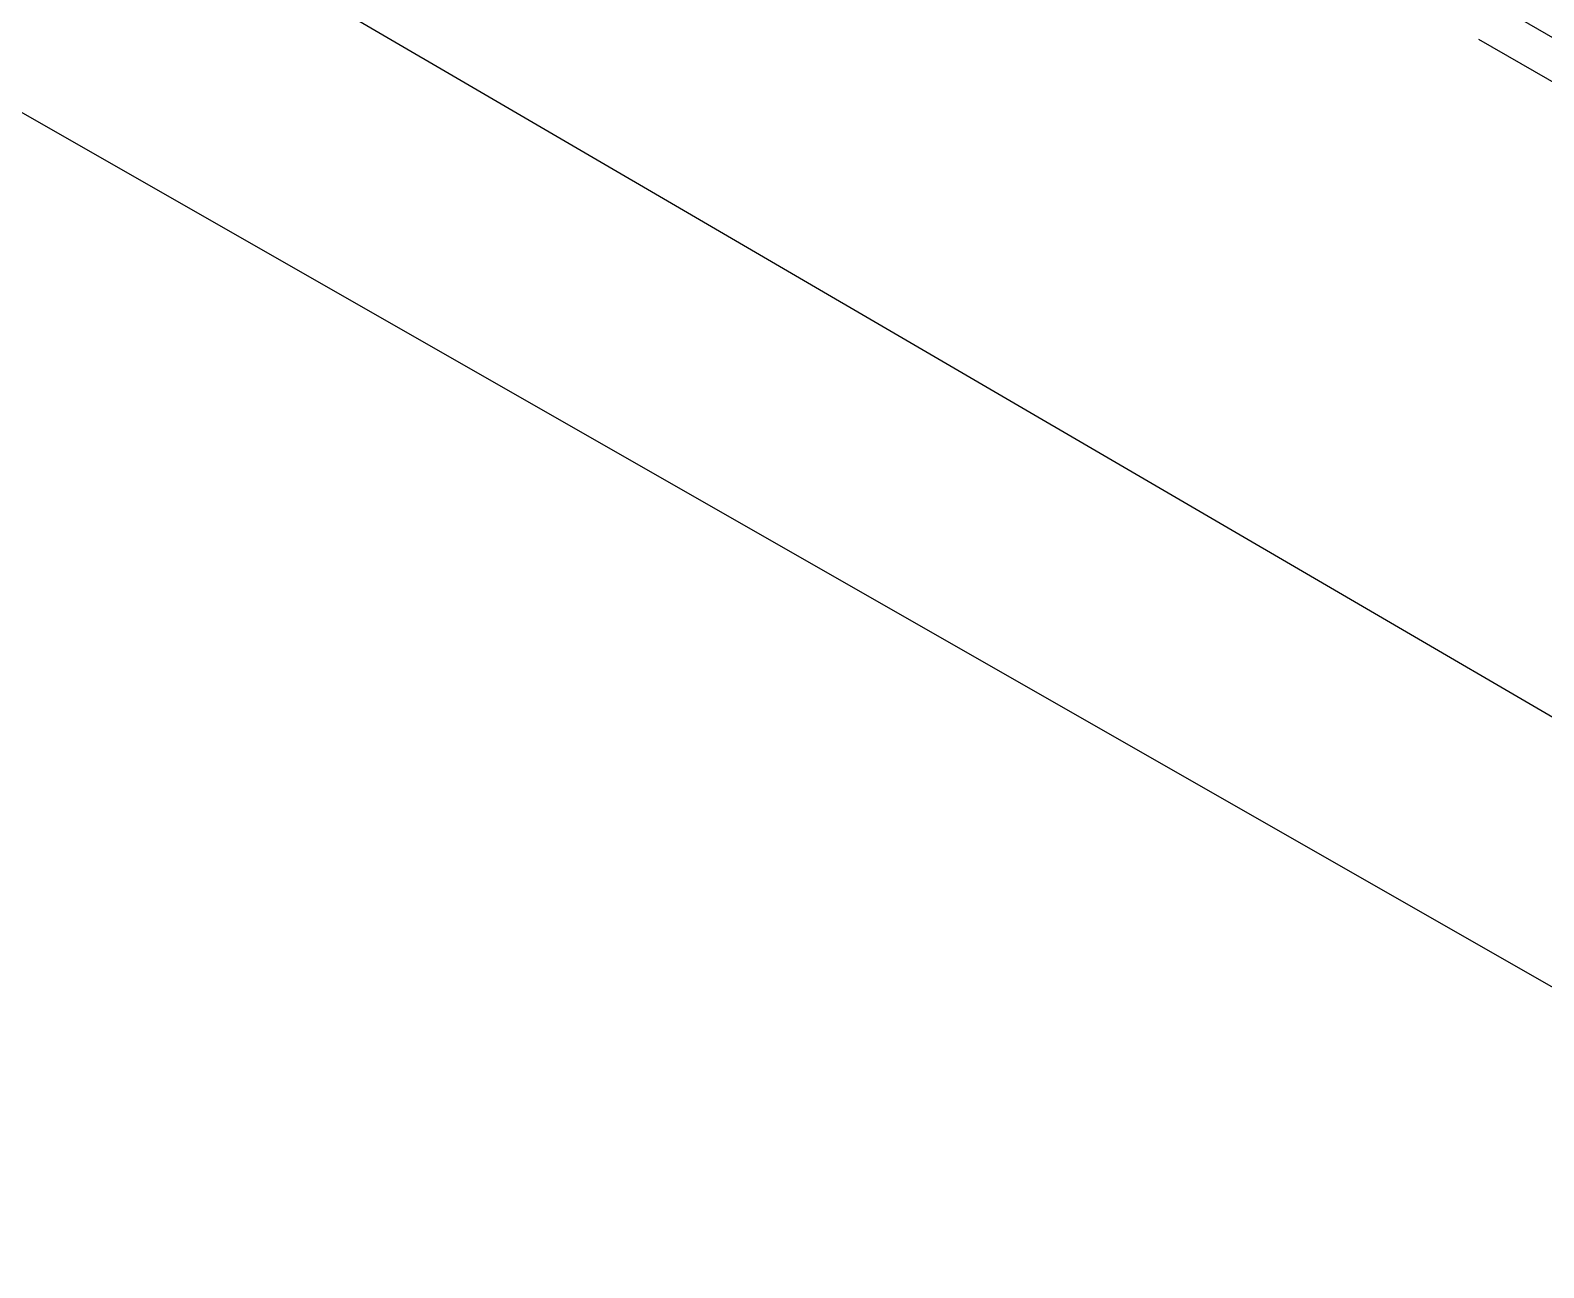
# Model space of a CAD drawing. Extents: x -1392 to 5791, y -3809 to 1722.
# Drawn here: x 3746.8 to 3799.2, y -2911.8 to -2869 of the extents above; entities that cross this region are included whole.
import ezdxf

# ---------------------------------------------------------------- set-up
doc = ezdxf.new("R2010")
doc.units = 0
doc.header["$MEASUREMENT"] = 0
doc.linetypes.add('AI-Linetype-64', pattern=[27, 18, -9])
for name, color, linetype, lineweight in [('G-ANNO-TTLB', 7, 'Continuous', 0), ('TYVEK', 7, 'Continuous', 0), ('WALL SCRATCH', 7, 'Continuous', 0)]:
    doc.layers.add(name, color=color, linetype=linetype, lineweight=lineweight)

msp = doc.modelspace()

# ---------------------------------------------------------------- hatches: boundary and pattern name
at = {"layer": 'G-ANNO-TTLB', "true_color": 0xff00ff, "transparency": 33554687}
h = msp.add_hatch(color=6, dxfattribs=at)
edge = h.paths.add_edge_path()
edge.add_spline(control_points=[(5472, -3692.604), (5472, -3692.604), (2542.482, -3692.604), (2542.482, -3692.604), (2542.482, -3692.604), (2542.482, -1235.604), (2542.482, -1235.604), (2542.482, -1235.604), (5472, -1235.604), (5472, -1235.604), (5472, -1235.604), (5472, -3692.604), (5472, -3692.604)], knot_values=[0, 0, 0, 0, 1, 1, 1, 2, 2, 2, 3, 3, 3, 4, 4, 4, 4], degree=3, periodic=0)
edge = h.paths.add_edge_path()
edge.add_spline(control_points=[(2551.482, -1244.604), (2551.482, -1244.604), (2551.482, -3683.604), (2551.482, -3683.604), (2551.482, -3683.604), (5463, -3683.604), (5463, -3683.604), (5463, -3683.604), (5463, -1244.604), (5463, -1244.604), (5463, -1244.604), (2551.482, -1244.604), (2551.482, -1244.604)], knot_values=[0, 0, 0, 0, 1, 1, 1, 2, 2, 2, 3, 3, 3, 4, 4, 4, 4], degree=3, periodic=0)
edge.add_line((2551.482, -1244.604), (2551.482, -1244.604))

# ---------------------------------------------------------------- linework, layer by layer
at = {"layer": 'G-ANNO-TTLB'}
for points in [[(5472, -3692.604), (5472, -3692.604), (2542.482, -3692.604), (2542.482, -3692.604), (2542.482, -3692.604), (2542.482, -1235.604), (2542.482, -1235.604), (2542.482, -1235.604), (5472, -1235.604), (5472, -1235.604), (5472, -1235.604), (5472, -3692.604), (5472, -3692.604)], [(2551.482, -1244.604), (2551.482, -1244.604), (2551.482, -3683.604), (2551.482, -3683.604), (2551.482, -3683.604), (5463, -3683.604), (5463, -3683.604), (5463, -3683.604), (5463, -1244.604), (5463, -1244.604), (5463, -1244.604), (2551.482, -1244.604), (2551.482, -1244.604)]]:
    msp.add_open_spline(points, degree=3, knots=[0, 0, 0, 0, 1, 1, 1, 2, 2, 2, 3, 3, 3, 4, 4, 4, 4], dxfattribs=at)
at = {"layer": 'TYVEK', "color": 18, "linetype": 'AI-Linetype-64', "lineweight": 25, "true_color": 0x000000}
msp.add_line((3882.669, -2918.772), (3698.524, -2812.53), dxfattribs=at)
at = {"layer": 'TYVEK', "color": 4, "lineweight": 25, "true_color": 0x00ffff}
for p, q in [((3706.173, -2848.79), (3870.034, -2942.399)), ((3765.779, -2849.724), (3800.218, -2869.668))]:
    msp.add_line(p, q, dxfattribs=at)
at = {"layer": 'TYVEK', "color": 2, "lineweight": 25, "true_color": 0xffff00}
msp.add_lwpolyline([(3759.203, -2888.469)], dxfattribs=at)
at = {"layer": 'WALL SCRATCH', "color": 18, "lineweight": 25, "true_color": 0x000000}
msp.add_line((3709.514, -2840.274), (3878.798, -2939.018), dxfattribs=at)
msp.add_line((3709.514, -2840.274), (3878.798, -2939.018), dxfattribs=at)

doc.saveas('drawing.dxf')
